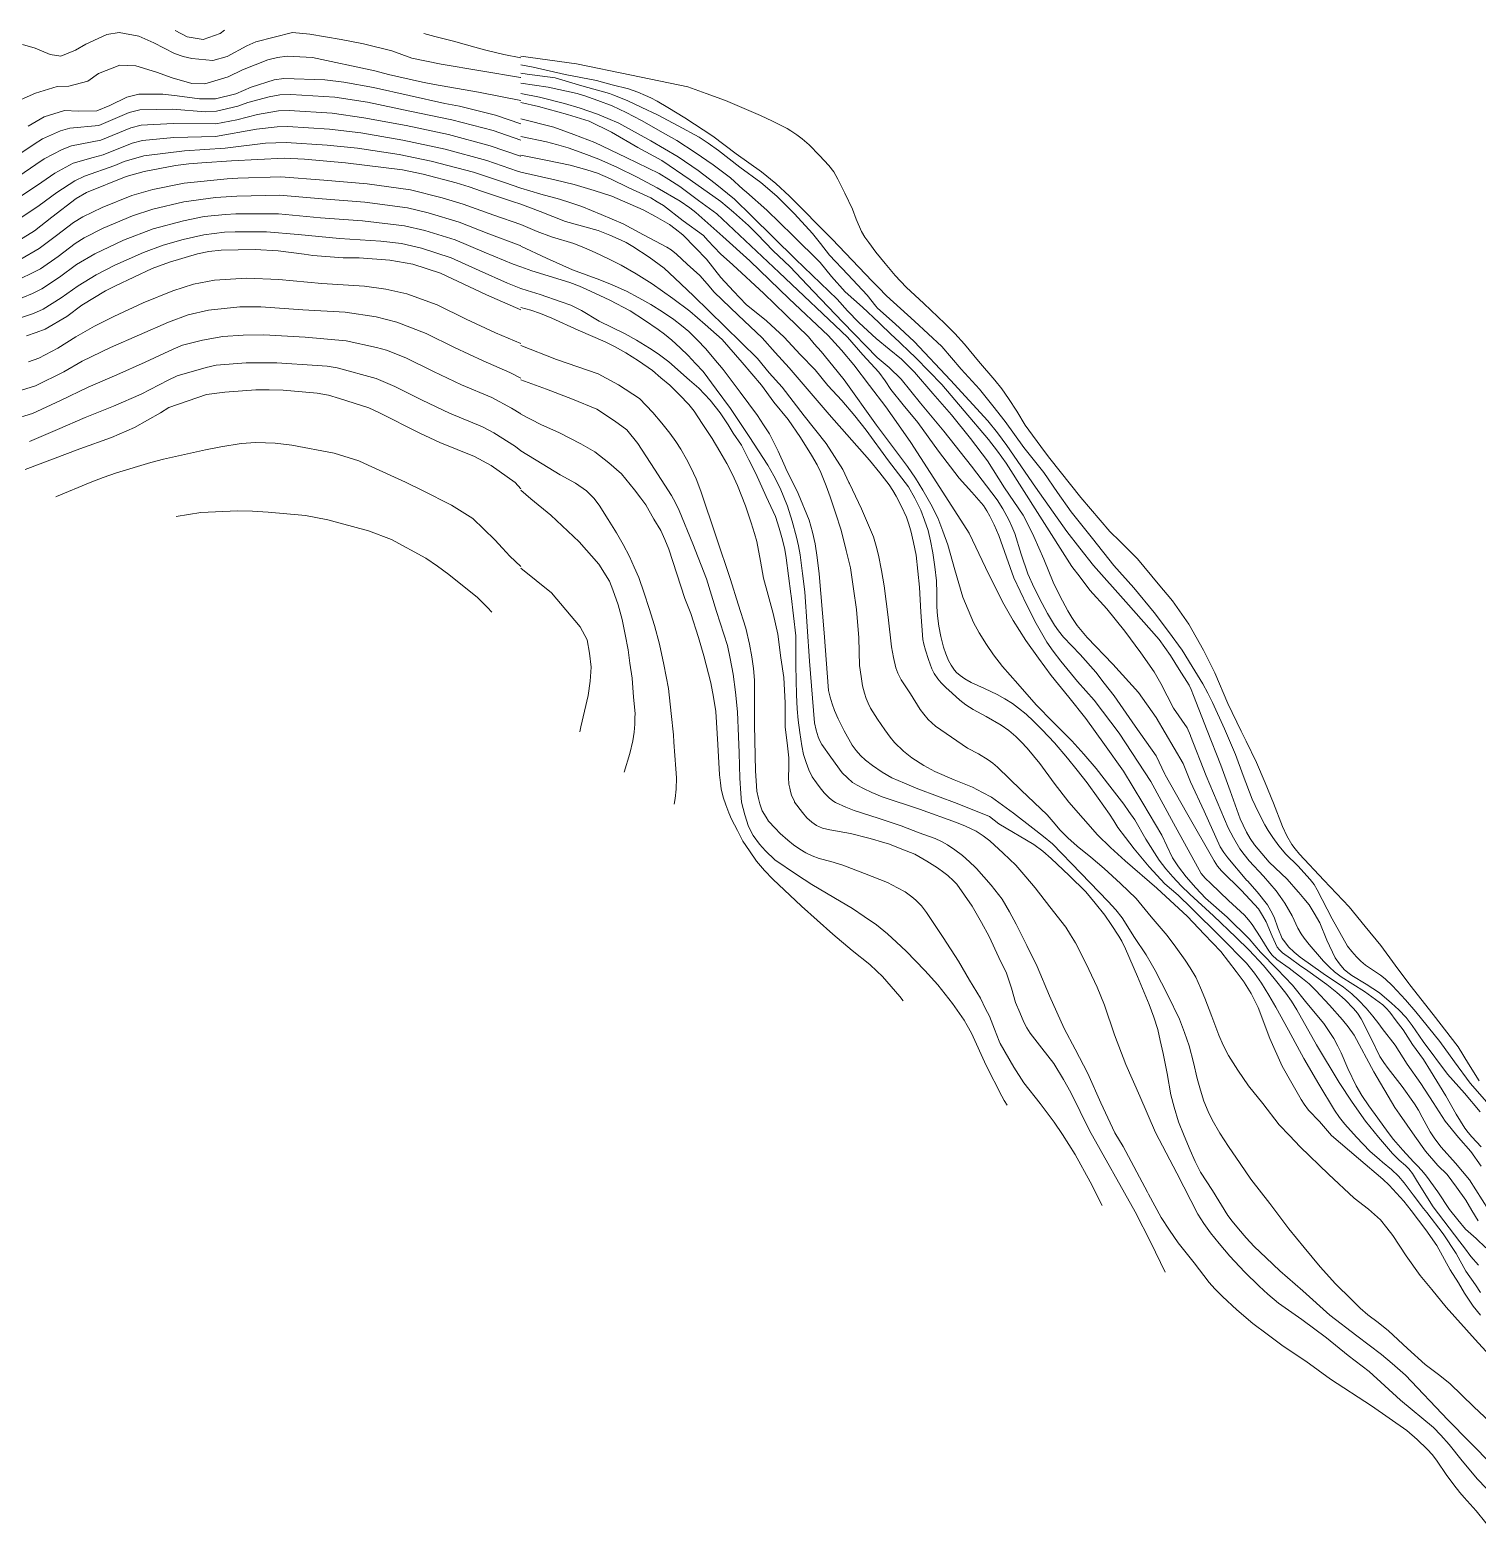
# Model space of a CAD drawing. Header units: inches. Extents: x 115425 to 116786, y 150085 to 152399.
# Drawn here: x 115953 to 116091.6, y 152255.2 to 152399.2 of the extents above; entities that cross this region are included whole.
import ezdxf

# ---------------------------------------------------------------- set-up
doc = ezdxf.new("R2010")
doc.units = ezdxf.units.IN
doc.header["$MEASUREMENT"] = 0
doc.layers.add('Contour', color=7, linetype='Continuous', lineweight=0, true_color=0xbed2ff)

msp = doc.modelspace()

# ---------------------------------------------------------------- linework, layer by layer
at = {"layer": 'Contour'}
for points in [[(115952.33, 152397.84), (115953.52, 152397.47), (115954.97, 152396.87), (115956, 152396.73), (115957.4, 152397.28), (115958.38, 152397.86), (115960.38, 152398.78), (115961.56, 152399), (115963.45, 152398.64), (115964.89, 152398.01), (115966.88, 152396.99), (115967.69, 152396.7), (115968.52, 152396.48), (115970.54, 152396.32), (115971.9, 152396.68), (115973.8, 152397.71), (115974.65, 152398.1), (115978.16, 152398.98), (115979.81, 152398.84), (115982.82, 152398.32), (115984.95, 152397.9), (115987.65, 152397.22), (115989.58, 152396.54), (115992.39, 152395.94), (115999.97, 152394.68), (116000, 152394.67)], [(115966.93, 152399.18), (115968.09, 152398.58), (115969.6, 152398.31), (115971.24, 152398.9), (115971.66, 152399.22)], [(115990.74, 152398.88), (115991.79, 152398.61), (115993.57, 152398.15), (115995.61, 152397.58), (115996.66, 152397.29), (115998.38, 152396.87), (116000, 152396.55)], [(115951.9, 152392.43), (115953.56, 152393.18), (115955.65, 152393.8), (115956.77, 152393.85), (115958.57, 152394.32), (115959.6, 152395.06), (115961.62, 152395.85), (115963.16, 152395.79), (115965.16, 152395.19), (115966.63, 152394.65), (115968.53, 152394.1), (115969.78, 152394.08), (115972, 152394.75), (115973.38, 152395.41), (115975.8, 152396.37), (115976.72, 152396.58), (115977.65, 152396.71), (115980.08, 152396.59), (115986.04, 152395.3), (115987.34, 152394.97), (115990.59, 152394.23), (115991.74, 152394.01), (115995.95, 152393.26), (116000, 152392.46)], [(116091.72, 152298.64), (116090.69, 152300.26), (116089.7, 152301.88), (116087.32, 152304.99), (116085.07, 152307.83), (116084.97, 152307.93), (116083.68, 152309.71), (116082.31, 152311.58), (116080.81, 152313.4), (116079.26, 152315.27), (116076.85, 152317.85), (116074.52, 152320.32), (116074.09, 152320.83), (116073.8, 152321.24), (116073.31, 152322.09), (116072.88, 152322.98), (116072.04, 152325.2), (116071.25, 152327.17), (116070.4, 152329.1), (116069.43, 152331.14), (116068.94, 152332.09), (116067.67, 152334.76), (116066.42, 152337.67), (116065.32, 152339.86), (116063.94, 152342.33), (116062.37, 152344.59), (116060.98, 152346.19), (116059.01, 152348.6), (116057.36, 152350.25), (116056.37, 152351.23), (116053.58, 152354.48), (116050.62, 152358.19), (116050.13, 152358.86), (116048.27, 152361.41), (116047.46, 152362.73), (116046.68, 152363.94), (116046.02, 152364.86), (116045.37, 152365.7), (116043.79, 152367.52), (116042.45, 152369.16), (116041.54, 152370.16), (116040.59, 152371.13), (116038.57, 152373.04), (116036.87, 152374.6), (116035.82, 152375.72), (116034.86, 152376.86), (116033.98, 152377.95), (116033.31, 152378.87), (116032.94, 152379.4), (116032.6, 152379.95), (116032.1, 152381.1), (116031.74, 152382.06), (116031.02, 152383.59), (116030.35, 152384.96), (116029.95, 152385.64), (116029.49, 152386.26), (116028.59, 152387.21), (116027.6, 152388.22), (116026.94, 152388.79), (116026.42, 152389.19), (116025.86, 152389.58), (116025.48, 152389.8), (116024.1, 152390.51), (116022.93, 152391.05), (116021.15, 152391.8), (116019.6, 152392.47), (116017.74, 152393.15), (116015.99, 152393.77), (116010.59, 152394.91), (116005.34, 152395.99), (116000, 152396.73)], [(116092.9, 152296.06), (116090.85, 152298.42), (116089.34, 152300.46), (116087.95, 152302.38), (116085.65, 152305.22), (116084.66, 152306.39), (116083.43, 152307.73), (116082.71, 152308.39), (116082.26, 152308.73), (116080.85, 152309.69), (116080.39, 152310.09), (116079.96, 152310.49), (116079.52, 152311.01), (116079.1, 152311.53), (116077.64, 152314.13), (116076.21, 152316.91), (116075.91, 152317.41), (116075.55, 152317.9), (116074.35, 152319.22), (116073.21, 152320.34), (116072.54, 152321.14), (116071.97, 152321.91), (116071.53, 152322.58), (116071.19, 152323.14), (116070.58, 152324.38), (116069.99, 152325.59), (116069.14, 152327.85), (116068.39, 152329.86), (116067.33, 152332.34), (116066.21, 152334.84), (116065.76, 152335.74), (116065.27, 152336.64), (116064.25, 152338.29), (116063.28, 152339.86), (116061.97, 152341.64), (116060.6, 152343.46), (116058.68, 152345.82), (116056.75, 152347.96), (116054.71, 152350.55), (116052.67, 152353.09), (116051.35, 152354.96), (116050.04, 152356.86), (116048.13, 152359.25), (116046.37, 152361.74), (116045.16, 152363.23), (116043.91, 152364.83), (116042.14, 152366.75), (116040.28, 152368.91), (116037.69, 152371.34), (116034.99, 152373.79), (116034.22, 152374.56), (116033.63, 152375.18), (116029.79, 152379.2), (116025.73, 152383.33), (116024.41, 152384.52), (116023.05, 152385.65), (116020.62, 152387.38), (116018.37, 152389.05), (116015.69, 152390.82), (116014.08, 152391.8), (116013.06, 152392.4), (116012.44, 152392.73), (116011.94, 152392.96), (116011.2, 152393.27), (116010.3, 152393.59), (116008.76, 152393.99), (116007.24, 152394.38), (116004.24, 152394.97), (116001.2, 152395.67), (116000, 152395.88)], [(116000, 152390.24), (115997.57, 152391.06), (115994.15, 152391.93), (115992.73, 152392.2), (115985.9, 152393.72), (115983.06, 152394.24), (115981.25, 152394.46), (115977.33, 152394.59), (115976.41, 152394.45), (115974.21, 152393.75), (115972.73, 152393.1), (115970.8, 152392.62), (115969.27, 152392.62), (115967.13, 152392.92), (115965.75, 152393.07), (115963.47, 152393.07), (115962.31, 152392.79), (115960.67, 152392), (115959.42, 152391.49), (115957.64, 152391.45), (115956.35, 152391.51), (115954.41, 152390.9), (115952.87, 152390.03)], [(116091.81, 152295.66), (116090.31, 152297.45), (116088.69, 152299.28), (116086.36, 152302.4), (116085.3, 152303.93), (116084.72, 152304.68), (116084.02, 152305.43), (116083.31, 152306.05), (116082.16, 152307.04), (116080.9, 152307.87), (116079.54, 152308.7), (116079.14, 152309), (116078.8, 152309.3), (116078.34, 152309.82), (116077.93, 152310.39), (116077.13, 152312.1), (116076.45, 152313.75), (116075.93, 152314.68), (116075.44, 152315.48), (116074.95, 152316.08), (116074.45, 152316.67), (116074.4, 152316.73), (116073.33, 152317.92), (116071.61, 152319.56), (116070.92, 152320.38), (116070.21, 152321.22), (116069.8, 152321.84), (116069.46, 152322.44), (116069.14, 152323.09), (116068.85, 152323.72), (116067.87, 152326.38), (116066.99, 152328.85), (116065.67, 152332.16), (116064.38, 152335.51), (116064.14, 152336.09), (116063.95, 152336.52), (116063.02, 152337.99), (116062.19, 152339.36), (116061.09, 152340.89), (116057.91, 152344.49), (116054.8, 152347.97), (116053.5, 152349.62), (116052.26, 152351.22), (116049.27, 152355.45), (116046.51, 152359.45), (116045.62, 152360.65), (116044.69, 152361.82), (116041.13, 152365.69), (116037.66, 152369.4), (116035.83, 152371.08), (116034.14, 152372.61), (116033.98, 152372.78), (116033.14, 152373.84), (116031.29, 152375.82), (116029.56, 152377.68), (116028.68, 152378.78), (116027.93, 152379.75), (116026.18, 152381.61), (116024.51, 152383.33), (116022.98, 152384.64), (116020.97, 152386.08), (116018.93, 152387.69), (116017.93, 152388.4), (116017.08, 152388.96), (116015.07, 152390.05), (116013.08, 152391.1), (116011.6, 152391.82), (116010.18, 152392.48), (116008.82, 152393.02), (116008.48, 152393.15), (116005.86, 152393.89), (116003.29, 152394.65), (116000.63, 152395.01), (116000, 152395.08)], [(115951.87, 152387.23), (115953.43, 152388.31), (115954.24, 152388.8), (115955.96, 152389.56), (115956.84, 152389.82), (115959.63, 152390.09), (115962.52, 152391.34), (115963.55, 152391.59), (115966.69, 152391.63), (115969.83, 152391.4), (115970.88, 152391.44), (115972.92, 152391.92), (115973.9, 152392.28), (115975.91, 152392.84), (115976.94, 152393.02), (115978, 152393.04), (115982.2, 152392.79), (115985.32, 152392.3), (115989.38, 152391.45), (115993.4, 152390.62), (115997.37, 152389.59), (116000, 152388.68)], [(116091.9, 152292.32), (116091, 152293.27), (116090.66, 152293.67), (116090.34, 152294.1), (116089.51, 152295.44), (116088.52, 152297.18), (116087.06, 152299.59), (116086.37, 152300.66), (116085.34, 152302.11), (116084.43, 152303.51), (116083.78, 152304.38), (116083.18, 152305.19), (116082.82, 152305.59), (116082.51, 152305.89), (116080.75, 152307.17), (116078.52, 152308.57), (116077.88, 152309.07), (116077.39, 152309.51), (116076.83, 152310.09), (116076.62, 152310.31), (116075.46, 152311.68), (116074.98, 152312.29), (116074.67, 152312.71), (116074.37, 152313.23), (116073.82, 152314.41), (116073.11, 152315.64), (116072.67, 152316.29), (116072.28, 152316.82), (116071.07, 152318.23), (116069.7, 152319.69), (116069.23, 152320.29), (116068.82, 152320.84), (116068.2, 152321.9), (116067.7, 152322.85), (116065.59, 152327.83), (116064.1, 152331.67), (116064.08, 152331.7), (116063.77, 152332.41), (116062.46, 152334.3), (116061.24, 152336.66), (116060.62, 152337.78), (116059.34, 152339.6), (116057.81, 152341.69), (116056.08, 152343.81), (116054.46, 152345.6), (116053.53, 152346.84), (116052.75, 152347.86), (116049.66, 152352.68), (116046.45, 152357.76), (116045.63, 152358.9), (116044.77, 152360.02), (116042.42, 152362.76), (116040.28, 152365.3), (116037.81, 152367.85), (116035.68, 152369.88), (116035.55, 152369.98), (116034.27, 152371.23), (116032.7, 152372.69), (116031.03, 152374.17), (116029.74, 152375.64), (116028.65, 152376.96), (116026.03, 152379.54), (116023.56, 152381.98), (116021.59, 152383.7), (116021.26, 152384), (116020.07, 152385.06), (116018.4, 152386.33), (116016.69, 152387.5), (116014.95, 152388.65), (116013.64, 152389.38), (116011.57, 152390.57), (116010.09, 152391.34), (116008.74, 152391.97), (116007.39, 152392.49), (116006.03, 152392.94), (116005.92, 152392.98), (116005.41, 152393.13), (116002.63, 152393.74), (116000, 152394.14)], [(116091.89, 152290.46), (116090.92, 152291.85), (116089.74, 152293.2), (116088.46, 152294.77), (116087.3, 152296.55), (116086.13, 152298.36), (116084.82, 152300.23), (116083.66, 152302.05), (116082.43, 152303.65), (116082.11, 152304.08), (116081.53, 152304.82), (116080.89, 152305.59), (116080.18, 152306.34), (116079.52, 152306.97), (116078.72, 152307.58), (116076.77, 152308.89), (116074.58, 152310.46), (116074.01, 152310.95), (116073.48, 152311.46), (116073.13, 152311.92), (116072.87, 152312.25), (116072.45, 152313.28), (116072.08, 152314.31), (116071.77, 152314.91), (116071.46, 152315.48), (116070.48, 152316.71), (116069.54, 152317.77), (116069.49, 152317.8), (116067.67, 152319.98), (116067.29, 152320.48), (116066.94, 152321.03), (116065.39, 152324.45), (116064.08, 152327.26), (116063.4, 152329), (116060.82, 152333.42), (116059.11, 152335.81), (116056.66, 152338.5), (116054.2, 152341.08), (116053.71, 152341.65), (116053.24, 152342.22), (116052.74, 152342.97), (116052.35, 152343.63), (116051.6, 152345.07), (116050.94, 152346.38), (116050.04, 152348.56), (116049.1, 152350.74), (116048.57, 152351.86), (116048.07, 152352.79), (116046.29, 152355.41), (116044.67, 152357.99), (116043.05, 152360.11), (116041.23, 152362.39), (116039.43, 152364.44), (116037.67, 152366.47), (116037.01, 152367.14), (116036.43, 152367.72), (116035.24, 152368.68), (116034.02, 152369.7), (116033.21, 152370.43), (116032.36, 152371.21), (116031.28, 152372.35), (116030.29, 152373.46), (116026.29, 152377.28), (116022.09, 152381.43), (116020.46, 152383.04), (116018.62, 152384.53), (116016.97, 152385.79), (116015.06, 152387.08), (116012.44, 152388.63), (116009.38, 152390.3), (116008.34, 152390.76), (116007.35, 152391.17), (116005.67, 152391.74), (116004.19, 152392.18), (116001.8, 152392.79), (116000, 152393.16)], [(115951.97, 152385.24), (115953.59, 152386.34), (115954.41, 152386.89), (115956.12, 152387.79), (115957, 152388.15), (115959.83, 152388.68), (115962.68, 152389.87), (115963.68, 152390.12), (115966.74, 152390.28), (115970.83, 152390.23), (115972.84, 152390.62), (115974.8, 152391.15), (115976.82, 152391.5), (115977.84, 152391.51), (115981.95, 152391.27), (115985, 152390.83), (115989.05, 152390.07), (115993.08, 152389.22), (115997.07, 152388.15), (115999.99, 152387.14), (116000, 152387.14)], [(116092.6, 152286.27), (116090.78, 152289.15), (116089.44, 152290.76), (116088.09, 152292.27), (116087.47, 152293.09), (116087.01, 152293.75), (116086.27, 152295.15), (116085.91, 152295.82), (116085.51, 152296.42), (116084.35, 152298.1), (116083.01, 152299.8), (116082.58, 152300.38), (116082.21, 152300.97), (116081.35, 152302.75), (116080.43, 152304.56), (116080.06, 152305.11), (116079.7, 152305.55), (116078.89, 152306.38), (116078.1, 152307.08), (116077.13, 152307.85), (116075.33, 152309.16), (116074.52, 152309.7), (116073.66, 152310.35), (116072.89, 152310.88), (116072.6, 152311.16), (116072.37, 152311.43), (116071.9, 152312.48), (116071.34, 152313.84), (116070.98, 152314.47), (116070.59, 152315.09), (116068.96, 152316.86), (116067.07, 152318.74), (116066.68, 152319.19), (116066.34, 152319.69), (116063.7, 152324.32), (116061.67, 152327.92), (116061.64, 152327.97), (116060.79, 152329.73), (116058.79, 152332.58), (116056.78, 152335.47), (116055.84, 152336.69), (116055.02, 152337.76), (116053.54, 152339.45), (116051.95, 152341.09), (116051.45, 152341.72), (116051.09, 152342.24), (116050.42, 152343.38), (116049.89, 152344.32), (116049.14, 152345.81), (116048.51, 152347.15), (116047.87, 152349.03), (116047.27, 152351.03), (116047, 152351.69), (116046.71, 152352.34), (116046.12, 152353.39), (116045.59, 152354.26), (116043.12, 152357.48), (116040.48, 152360.82), (116038.26, 152363.5), (116036.4, 152365.79), (116035.24, 152366.91), (116034.11, 152367.88), (116030.82, 152371.25), (116028.01, 152374.2), (116025.74, 152376.58), (116024.14, 152378.08), (116022.63, 152379.67), (116022.48, 152379.82), (116021.78, 152380.51), (116020.35, 152381.77), (116019.14, 152382.82), (116016.22, 152384.89), (116013.5, 152386.74), (116011.22, 152387.99), (116008.67, 152389.43), (116006.56, 152390.49), (116004.47, 152391.14), (116001.71, 152391.91), (116000, 152392.27)], [(116000, 152390.71), (116003.17, 152389.91), (116005.08, 152389.23), (116007.09, 152388.46), (116010.09, 152387.02), (116013.26, 152385.49), (116014.17, 152384.92), (116015.22, 152384.23), (116017.02, 152382.9), (116018.76, 152381.62), (116024.72, 152376.01), (116031.27, 152369.81), (116032.75, 152368.12), (116034.28, 152366.48), (116034.86, 152365.63), (116035.41, 152364.8), (116036.6, 152363.33), (116038.01, 152361.64), (116039.96, 152358.92), (116041.95, 152356.33), (116043.18, 152354.97), (116044.27, 152353.69), (116044.6, 152353.2), (116044.9, 152352.67), (116045.31, 152351.84), (116045.76, 152350.84), (116046.48, 152348.76), (116047.2, 152346.78), (116047.78, 152345.5), (116048.45, 152344.09), (116049.32, 152342.4), (116050.34, 152340.62), (116050.96, 152339.75), (116051.68, 152338.8), (116053.28, 152336.86), (116054.86, 152335.07), (116057.27, 152331.92), (116060.28, 152327.27), (116062.47, 152323.3), (116065.11, 152318.49), (116065.5, 152318.04), (116066.03, 152317.52), (116067.73, 152315.89), (116069.25, 152314.48), (116069.63, 152314.05), (116069.99, 152313.58), (116070.76, 152312.4), (116071.59, 152311.06), (116071.92, 152310.66), (116072.34, 152310.23), (116073.54, 152309.4), (116074.82, 152308.44), (116075.43, 152307.91), (116076.08, 152307.29), (116077.38, 152305.87), (116078.63, 152304.48), (116079.19, 152303.79), (116079.74, 152302.99), (116081.64, 152299.49), (116083.65, 152296.09), (116084.09, 152295.43), (116085.56, 152293.33), (116086.59, 152291.88), (116087.76, 152290.51), (116088.64, 152289.65), (116089.54, 152288.46), (116090.44, 152287.21), (116091.01, 152286.22), (116091.63, 152285.23)], [(115952.07, 152383.24), (115953.75, 152384.38), (115955.43, 152385.51), (115957.17, 152386.47), (115959.07, 152387.03), (115960.04, 152387.28), (115962.83, 152388.4), (115963.81, 152388.65), (115966.79, 152388.93), (115970.79, 152389.02), (115974.71, 152389.72), (115976.69, 152389.97), (115977.69, 152389.99), (115981.7, 152389.74), (115984.69, 152389.37), (115988.71, 152388.69), (115992.77, 152387.83), (115996.76, 152386.72), (115999.7, 152385.71), (116000, 152385.6)], [(116092.34, 152282.64), (116091.42, 152283.53), (116090.42, 152284.44), (116089.66, 152285.33), (116088.87, 152286.31), (116087.75, 152288), (116086.67, 152289.51), (116086.22, 152290.04), (116085.78, 152290.53), (116085.43, 152290.86), (116084.42, 152291.98), (116083.52, 152293.02), (116082.99, 152293.68), (116082.02, 152295.05), (116081.15, 152296.22), (116080.5, 152297.22), (116079.93, 152298.14), (116079.13, 152299.8), (116078.51, 152301.32), (116078.19, 152301.96), (116077.8, 152302.67), (116077.3, 152303.45), (116076.86, 152304.13), (116075.23, 152306.07), (116073.86, 152307.79), (116072.37, 152309.33), (116070.78, 152310.93), (116070.23, 152311.58), (116069.7, 152312.23), (116067.59, 152314.29), (116065.53, 152316.13), (116064.61, 152317.1), (116063.67, 152318.16), (116062.95, 152319.11), (116062.38, 152319.99), (116061.83, 152321.11), (116061.35, 152322.14), (116059.53, 152325.21), (116057.68, 152328.28), (116055.87, 152330.83), (116054.06, 152333.3), (116052.45, 152335.37), (116050.75, 152337.43), (116049.53, 152339.1), (116048.32, 152340.77), (116047.12, 152342.69), (116046.1, 152344.48), (116044.48, 152347.78), (116042.92, 152351.06), (116040.1, 152355.43), (116037.32, 152359.72), (116036.14, 152361.44), (116034.95, 152363.14), (116033.37, 152365.18), (116031.88, 152367.18), (116030.69, 152368.58), (116029.43, 152369.99), (116025.68, 152373.48), (116021.92, 152377.14), (116019.35, 152379.46), (116016.76, 152381.74), (116016.18, 152382.2), (116015.26, 152382.84), (116013.04, 152384.1), (116011.08, 152385.17), (116009.26, 152386.05), (116007.48, 152386.87), (116006.04, 152387.41), (116004.53, 152387.93), (116003.41, 152388.27), (116002.45, 152388.53), (116000, 152389.02)], [(115952.16, 152381.25), (115953.91, 152382.42), (115955.6, 152383.66), (115957.33, 152384.79), (115958.27, 152385.22), (115961.15, 152386.25), (115962.06, 152386.63), (115963.94, 152387.18), (115967.81, 152387.65), (115971.72, 152387.91), (115975.58, 152388.38), (115977.54, 152388.47), (115981.46, 152388.21), (115984.38, 152387.9), (115988.38, 152387.31), (115991.44, 152386.68), (115995.47, 152385.6), (115998.44, 152384.62), (116000, 152384.08)], [(116091.66, 152280.98), (116090.93, 152281.81), (116090.32, 152282.64), (116089.86, 152283.23), (116087.32, 152286.58), (116085.8, 152288.97), (116085.32, 152289.77), (116084.97, 152290.19), (116084.66, 152290.52), (116084.05, 152291.04), (116083.43, 152291.66), (116082.09, 152293.23), (116080.82, 152294.77), (116079.57, 152296.6), (116078.33, 152298.47), (116076.16, 152302.07), (116074.28, 152305.44), (116073.75, 152306.24), (116073.22, 152307.02), (116072.09, 152308.44), (116071.08, 152309.68), (116069.71, 152311.14), (116068.43, 152312.39), (116066.29, 152314.42), (116064.01, 152316.5), (116063.21, 152317.3), (116062.39, 152318.16), (116061.74, 152318.93), (116061.1, 152319.74), (116059.82, 152321.76), (116058.75, 152323.6), (116058.19, 152324.41), (116057.71, 152325.11), (116056.37, 152326.84), (116055.07, 152328.52), (116053.87, 152329.89), (116052.73, 152331.18), (116050.96, 152332.96), (116049.31, 152334.62), (116047.56, 152336.62), (116046.09, 152338.29), (116045.25, 152339.4), (116044.56, 152340.4), (116043.88, 152341.53), (116043.33, 152342.51), (116042.8, 152343.71), (116042.31, 152344.94), (116041.55, 152347.55), (116040.88, 152349.93), (116040.39, 152351.26), (116039.9, 152352.52), (116039.24, 152353.82), (116038.48, 152355.17), (116037.76, 152356.32), (116037.02, 152357.45), (116034.05, 152361.39), (116030.94, 152365.73), (116029.86, 152367.07), (116028.75, 152368.44), (116028.08, 152369.19), (116027.53, 152369.85), (116025.38, 152371.96), (116023.27, 152374), (116020.28, 152376.75), (116019.13, 152377.8), (116017.9, 152379.06), (116017.5, 152379.54), (116015.55, 152380.96), (116013.65, 152382.41), (116013.06, 152382.79), (116012.45, 152383.15), (116010.34, 152384.13), (116008.59, 152384.98), (116007.33, 152385.52), (116006.32, 152385.84), (116004.72, 152386.29), (116002.55, 152386.73), (116000, 152387.24)], [(115951.29, 152378.66), (115953.48, 152380.01), (115955.13, 152381.32), (115957.46, 152383.1), (115958.45, 152383.66), (115962.25, 152385.21), (115963.96, 152385.68), (115966.97, 152386.26), (115968.25, 152386.4), (115969.48, 152386.51), (115972.33, 152386.71), (115977.36, 152386.95), (115979.31, 152386.85), (115983.22, 152386.52), (115988.69, 152385.84), (115990.66, 152385.43), (115993.82, 152384.59), (115995.07, 152384.21), (115996.26, 152383.8), (115999.22, 152382.81), (116000, 152382.56)], [(115952.15, 152377.28), (115953.92, 152378.31), (115955.57, 152379.55), (115957.21, 152380.79), (115958.08, 152381.35), (115959.93, 152382.23), (115962.8, 152383.39), (115964.78, 152383.95), (115967.8, 152384.56), (115971.9, 152384.98), (115972.93, 152385.05), (115977.05, 152385.17), (115981.16, 152384.86), (115985.31, 152384.5), (115989.44, 152383.91), (115992.48, 152383.15), (115994.48, 152382.56), (115997.43, 152381.49), (116000, 152380.59)], [(116091.84, 152278.35), (116091.35, 152279.1), (116090.45, 152280.42), (116089.5, 152282.1), (116088.28, 152283.98), (116086.69, 152286.03), (116086.38, 152286.41), (116085.4, 152287.7), (116084.54, 152288.87), (116084, 152289.51), (116083.32, 152290.15), (116082.47, 152290.84), (116082.17, 152291.09), (116081.26, 152291.9), (116079.97, 152293.25), (116078.86, 152294.48), (116078.35, 152295.13), (116077.86, 152295.83), (116076.37, 152298.3), (116074.94, 152300.76), (116073.48, 152303.48), (116072.27, 152305.69), (116071.6, 152306.84), (116070.89, 152307.99), (116070.2, 152308.93), (116069.45, 152309.9), (116066.98, 152312.39), (116064.2, 152315.17), (116062.91, 152316.4), (116061.63, 152317.49), (116060.14, 152319.13), (116058.69, 152320.83), (116057.86, 152321.92), (116057.13, 152322.87), (116056.74, 152323.52), (116056.35, 152324.17), (116055.27, 152325.69), (116054.2, 152327.16), (116053.23, 152328.38), (116052.32, 152329.53), (116051.06, 152330.97), (116049.9, 152332.24), (116049.07, 152333.06), (116048.36, 152333.72), (116047.64, 152334.3), (116047.05, 152334.74), (116046.33, 152335.2), (116045.59, 152335.6), (116044.37, 152336.18), (116043.1, 152336.76), (116042.5, 152337.1), (116042.04, 152337.43), (116041.71, 152337.73), (116041.51, 152337.95), (116041.2, 152338.42), (116040.94, 152338.88), (116040.67, 152339.52), (116040.45, 152340.15), (116040.19, 152341.18), (116040.02, 152342.14), (116039.89, 152343.15), (116039.81, 152344), (116039.81, 152345.3), (116039.77, 152346.48), (116039.62, 152347.82), (116039.44, 152349.18), (116039.22, 152350.31), (116038.99, 152351.31), (116038.65, 152352.29), (116038.28, 152353.27), (116037.72, 152354.42), (116037.12, 152355.48), (116035.19, 152357.97), (116033.06, 152360.93), (116031.97, 152362.28), (116030.74, 152363.77), (116029.38, 152365.19), (116028.16, 152366.68), (116026.75, 152368.15), (116025.2, 152369.81), (116023.52, 152371.38), (116021.58, 152372.96), (116020.35, 152374.22), (116019.15, 152375.52), (116017.78, 152377.28), (116016.73, 152378.37), (116015.5, 152379.6), (116014.78, 152380.19), (116014.22, 152380.6), (116012.88, 152381.37), (116011.71, 152382), (116009.73, 152382.88), (116008.72, 152383.31), (116007.01, 152383.87), (116005.1, 152384.43), (116003.27, 152384.89), (116001.99, 152385.17), (116000, 152385.6)], [(115951.33, 152375.01), (115954.05, 152376.37), (115955.72, 152377.55), (115957.36, 152378.77), (115958.21, 152379.33), (115960.04, 152380.25), (115962.86, 152381.44), (115964.79, 152382.07), (115967.77, 152382.76), (115970.8, 152383.2), (115972.84, 152383.33), (115976.93, 152383.4), (115981, 152383.05), (115985.09, 152382.73), (115989.16, 152382.2), (115991.15, 152381.73), (115994.1, 152380.84), (115996.96, 152379.72), (115999.84, 152378.64), (116000, 152378.58)], [(116091.84, 152276.18), (116091.14, 152277.06), (116090.3, 152278.3), (116089.72, 152279.3), (116088.93, 152280.55), (116087.65, 152282.86), (116086.61, 152284.35), (116085.2, 152286.21), (116084.51, 152287.11), (116083.11, 152288.64), (116082.48, 152289.22), (116080.17, 152291.2), (116077.58, 152293.41), (116076.42, 152294.72), (116075.39, 152295.82), (116074.96, 152296.38), (116074.67, 152296.83), (116073.79, 152298.41), (116072.87, 152300.04), (116071.69, 152302.67), (116070.55, 152305.65), (116069.89, 152307), (116069.27, 152308.01), (116069.24, 152308.08), (116068.47, 152309.1), (116066.98, 152311.02), (116065.41, 152312.66), (116063.81, 152314.37), (116060.86, 152317.08), (116057.83, 152319.68), (116056.44, 152320.98), (116055.18, 152322.18), (116053.81, 152323.74), (116052.45, 152325.31), (116051.04, 152327.13), (116049.68, 152329), (116049.08, 152329.73), (116048.46, 152330.49), (116047.89, 152331.09), (116047.38, 152331.58), (116046.69, 152332.15), (116045.97, 152332.68), (116044.54, 152333.5), (116043.29, 152334.16), (116042.6, 152334.63), (116042.02, 152335.06), (116041.29, 152335.73), (116040.68, 152336.27), (116040.24, 152336.74), (116039.91, 152337.11), (116039.57, 152337.63), (116039.34, 152338.06), (116039.01, 152338.96), (116038.72, 152339.85), (116038.58, 152340.42), (116038.48, 152340.88), (116038.28, 152343.5), (116038.15, 152345.89), (116038, 152347.41), (116037.83, 152348.95), (116037.58, 152350.16), (116037.32, 152351.29), (116037.09, 152352.02), (116036.9, 152352.6), (116036.45, 152353.6), (116035.93, 152354.59), (116035.61, 152355.13), (116035.27, 152355.67), (116034.35, 152356.84), (116033.37, 152358.04), (116029.52, 152362.42), (116025.7, 152366.89), (116024.34, 152368.36), (116023.1, 152369.77), (116020.81, 152371.93), (116018.5, 152374.12), (116017.85, 152374.91), (116017.13, 152375.71), (116015.93, 152376.82), (116014.92, 152377.76), (116014.38, 152378.18), (116013.98, 152378.43), (116011.75, 152379.62), (116009.8, 152380.68), (116007.71, 152381.57), (116005.84, 152382.32), (116004.78, 152382.68), (116003.71, 152383.04), (116001.93, 152383.52), (116000.88, 152383.82), (116000, 152384.08)], [(115951.42, 152373.23), (115953.28, 152373.99), (115954.18, 152374.44), (115955.86, 152375.56), (115957.5, 152376.76), (115959.24, 152377.8), (115961.99, 152379.1), (115964.81, 152380.19), (115967.74, 152380.97), (115969.72, 152381.36), (115971.74, 152381.57), (115972.75, 152381.61), (115976.81, 152381.63), (115980.84, 152381.23), (115984.87, 152380.96), (115988.87, 152380.49), (115990.83, 152380.03), (115993.71, 152379.13), (115996.5, 152377.96), (115999.29, 152376.82), (116000, 152376.54)], [(116000, 152382.56), (116001.87, 152381.85), (116004.28, 152380.89), (116007.41, 152380.02), (116008.53, 152379.58), (116009.6, 152379.12), (116010.1, 152378.87), (116010.74, 152378.49), (116012.28, 152377.48), (116013.72, 152376.44), (116014.76, 152375.47), (116016.54, 152373.79), (116019.54, 152370.84), (116022.65, 152367.78), (116023.77, 152366.42), (116025, 152365.02), (116027.13, 152362.29), (116029.24, 152359.64), (116030.03, 152358.39), (116030.81, 152357.15), (116031.4, 152355.9), (116031.45, 152355.81), (116032.6, 152353.37), (116033.74, 152350.71), (116034, 152349.82), (116034.23, 152348.94), (116034.51, 152347.47), (116034.78, 152346.03), (116035.16, 152343.01), (116035.49, 152340.16), (116035.66, 152339.16), (116035.9, 152338.18), (116036.09, 152337.65), (116036.4, 152337.03), (116037.29, 152335.67), (116038.23, 152334.18), (116038.56, 152333.73), (116038.99, 152333.22), (116039.33, 152332.89), (116039.7, 152332.57), (116041.22, 152331.54), (116042.75, 152330.48), (116043.79, 152329.94), (116044.74, 152329.36), (116045.18, 152329.03), (116045.61, 152328.66), (116047.88, 152326.45), (116050.37, 152324.08), (116050.94, 152323.43), (116051.63, 152322.63), (116052.36, 152321.89), (116053.23, 152321.1), (116054.56, 152320.03), (116055.82, 152318.95), (116057.39, 152317.53), (116058.88, 152316.09), (116060.32, 152314.33), (116061.87, 152312.53), (116062.7, 152311.43), (116063.58, 152310.19), (116064.07, 152309.44), (116064.59, 152308.54), (116065.04, 152307.54), (116065.47, 152306.53), (116066.13, 152304.78), (116066.79, 152303), (116067.21, 152302.05), (116067.71, 152301.05), (116068.62, 152299.65), (116069.63, 152298.14), (116071, 152296.45), (116072.58, 152294.41), (116073.55, 152293.4), (116074.59, 152292.32), (116077.29, 152289.7), (116079.76, 152287.39), (116081.11, 152286.35), (116082.26, 152285.31), (116082.88, 152284.57), (116083.45, 152283.82), (116084.73, 152281.89), (116086.07, 152280), (116087.19, 152278.66), (116088.55, 152276.97), (116091.34, 152273.86), (116094.41, 152270.47)], [(116093.23, 152265.5), (116091.2, 152267.43), (116088.92, 152269.64), (116087.81, 152270.51), (116086.56, 152271.47), (116084.86, 152273.01), (116083.04, 152274.69), (116082.04, 152275.48), (116081.06, 152276.22), (116080.32, 152276.86), (116079.49, 152277.68), (116077.98, 152279.2), (116076.49, 152280.81), (116074.98, 152282.68), (116073.49, 152284.47), (116071.68, 152286.87), (116069.87, 152289.23), (116068.83, 152290.73), (116067.71, 152292.33), (116066.91, 152293.61), (116066.16, 152294.88), (116065.78, 152295.68), (116065.36, 152296.68), (116065.04, 152297.72), (116064.72, 152298.84), (116064.38, 152300.37), (116063.95, 152301.97), (116063.53, 152303.24), (116063.05, 152304.52), (116061.92, 152306.83), (116060.72, 152309.2), (116060.33, 152309.86), (116059.85, 152310.68), (116058.72, 152312.35), (116057.54, 152314.22), (116056.93, 152314.99), (116056.2, 152315.81), (116053.6, 152318.52), (116050.87, 152321.31), (116050.02, 152322.02), (116049, 152322.82), (116047.15, 152324.24), (116045.04, 152325.77), (116044.19, 152326.24), (116043.22, 152326.75), (116041.49, 152327.45), (116039.61, 152328.25), (116038.56, 152328.82), (116037.43, 152329.55), (116036.64, 152330.2), (116035.77, 152331.02), (116035.35, 152331.54), (116034.83, 152332.23), (116034.13, 152333.25), (116033.48, 152334.31), (116033.25, 152334.78), (116033.06, 152335.24), (116032.88, 152335.74), (116032.71, 152336.44), (116032.57, 152337.35), (116032.43, 152338.38), (116032.35, 152341.03), (116032.13, 152343.76), (116031.85, 152345.72), (116031.55, 152347.74), (116031.15, 152349.4), (116030.65, 152351.33), (116030.12, 152352.99), (116029.62, 152354.55), (116029.24, 152355.58), (116028.73, 152356.86), (116028.35, 152357.6), (116027.82, 152358.53), (116026.76, 152360.21), (116025.59, 152361.95), (116024.22, 152363.6), (116023.05, 152365.22), (116021.19, 152367.4), (116019.29, 152369.6), (116017.65, 152371.03), (116016.19, 152372.32), (116014.54, 152373.51), (116012.57, 152374.92), (116011.04, 152375.87), (116009.62, 152376.71), (116008.41, 152377.32), (116007.12, 152377.93), (116006.1, 152378.36), (116005.08, 152378.77), (116002.95, 152379.42), (116001.56, 152379.93), (116000, 152380.59)], [(115950.55, 152371.14), (115953.39, 152372.1), (115954.31, 152372.5), (115956.01, 152373.57), (115957.64, 152374.74), (115959.36, 152375.79), (115961.15, 152376.71), (115963.9, 152377.93), (115965.78, 152378.63), (115967.71, 152379.18), (115969.66, 152379.63), (115971.66, 152379.87), (115972.67, 152379.89), (115975.68, 152379.91), (115978.69, 152379.66), (115982.67, 152379.26), (115986.62, 152379.02), (115988.58, 152378.78), (115990.51, 152378.34), (115993.33, 152377.41), (115996.03, 152376.19), (115998.74, 152375), (116000, 152374.48)], [(116092.97, 152261.88), (116088.72, 152266.17), (116084.65, 152270.46), (116083.4, 152271.58), (116082.37, 152272.42), (116080.01, 152274.23), (116077.42, 152276.19), (116074.85, 152278.53), (116072.63, 152280.43), (116071.32, 152281.69), (116070.18, 152282.76), (116069.41, 152283.6), (116068.68, 152284.46), (116068.09, 152285.2), (116067.66, 152285.75), (116066.19, 152288.14), (116065.05, 152289.9), (116064.53, 152290.92), (116064.05, 152291.98), (116063.47, 152293.37), (116062.94, 152294.71), (116062.52, 152296.11), (116062.22, 152297.3), (116061.87, 152299.33), (116061.47, 152301.23), (116061.19, 152302.5), (116060.95, 152303.53), (116060.57, 152304.72), (116060.14, 152305.94), (116059.03, 152308.6), (116057.88, 152311.26), (116057.51, 152311.99), (116057.22, 152312.49), (116056.5, 152313.58), (116055.89, 152314.48), (116054.96, 152315.65), (116054.06, 152316.72), (116052.47, 152318.29), (116050.77, 152319.92), (116049.95, 152320.6), (116049.1, 152321.24), (116045.76, 152323.24), (116044.87, 152323.92), (116041.75, 152325.19), (116038.01, 152326.58), (116036.73, 152327.11), (116035.51, 152327.65), (116034.57, 152328.19), (116033.67, 152328.8), (116033, 152329.34), (116032.52, 152329.76), (116032.09, 152330.24), (116031.72, 152330.77), (116030.94, 152332.14), (116030.36, 152333.29), (116030.02, 152334.09), (116029.8, 152334.72), (116029.61, 152335.37), (116029.46, 152336), (116029.02, 152341.5), (116028.57, 152347.15), (116028.37, 152348.74), (116028.16, 152350.03), (116027.91, 152351.15), (116027.59, 152352.31), (116026.54, 152354.84), (116025.38, 152357.25), (116025.3, 152357.4), (116024.64, 152358.92), (116023.79, 152360.55), (116023.23, 152361.44), (116022.67, 152362.31), (116020.99, 152364.54), (116019.37, 152366.73), (116018.49, 152367.78), (116017.71, 152368.7), (116016.87, 152369.57), (116016.07, 152370.36), (116015.38, 152370.95), (116014.66, 152371.52), (116013.56, 152372.24), (116012.45, 152372.95), (116011.29, 152373.6), (116010.13, 152374.21), (116008.74, 152374.82), (116007.57, 152375.31), (116004.94, 152376.27), (116002.46, 152377.37), (116000, 152378.53)], [(115952.71, 152369.96), (115953.64, 152370.25), (115954.5, 152370.59), (115956.56, 152371.81), (115958, 152372.89), (115960.28, 152374.25), (115961.22, 152374.72), (115964.72, 152376.38), (115966.4, 152377.01), (115969.08, 152377.8), (115970.15, 152378.02), (115971.32, 152378.16), (115974.59, 152378.21), (115976.79, 152378.08), (115979.28, 152377.77), (115980.11, 152377.63), (115983.02, 152377.41), (115984.55, 152377.41), (115987.48, 152377.19), (115989.66, 152376.81), (115992.32, 152375.96), (115996.71, 152373.88), (116000, 152372.42)], [(116093.97, 152257.98), (116091.55, 152260.48), (116090.1, 152262.25), (116088.84, 152263.8), (116088.04, 152264.71), (116087.34, 152265.44), (116084.19, 152268.05), (116081.18, 152270.79), (116079.19, 152272.34), (116077.11, 152274.04), (116074.75, 152275.77), (116072.5, 152277.35), (116071.5, 152278.19), (116070.66, 152278.96), (116069.26, 152280.35), (116067.85, 152281.83), (116066.84, 152283.05), (116065.99, 152284.08), (116065.35, 152284.97), (116064.79, 152285.88), (116062.78, 152289.8), (116060.75, 152293.68), (116059.24, 152297.17), (116057.9, 152300.2), (116056.83, 152303.04), (116055.87, 152305.88), (116055.16, 152307.58), (116054.37, 152309.3), (116053.69, 152310.65), (116053.07, 152311.83), (116052.62, 152312.61), (116052.16, 152313.34), (116050.62, 152315.3), (116049.21, 152317.09), (116048.32, 152318.16), (116047.37, 152319.26), (116046.16, 152320.43), (116044.9, 152321.59), (116044.24, 152322.09), (116043.58, 152322.52), (116042.55, 152323.01), (116041.69, 152323.35), (116038.15, 152324.63), (116034.57, 152325.82), (116033.58, 152326.22), (116032.79, 152326.6), (116032.18, 152326.92), (116031.75, 152327.19), (116031.26, 152327.63), (116030.77, 152328.11), (116029.68, 152329.61), (116028.82, 152330.83), (116028.59, 152331.25), (116028.46, 152331.55), (116028.27, 152332.21), (116028.11, 152332.89), (116027.62, 152338.81), (116027.17, 152345.45), (116026.96, 152347.21), (116026.73, 152348.97), (116026.57, 152349.83), (116026.4, 152350.66), (116025.96, 152352.2), (116025.51, 152353.65), (116025.17, 152354.51), (116024.82, 152355.36), (116024.22, 152356.56), (116023.63, 152357.56), (116021.85, 152360.3), (116020.06, 152363), (116018.69, 152364.84), (116017.44, 152366.52), (116016.73, 152367.31), (116016.01, 152368.08), (116015.26, 152368.8), (116014.47, 152369.54), (116013.77, 152370.11), (116013.16, 152370.56), (116011.83, 152371.45), (116010.47, 152372.33), (116008.53, 152373.35), (116006.68, 152374.23), (116005.61, 152374.71), (116004.69, 152375.06), (116001.05, 152376.18), (116000, 152376.54)], [(116000, 152369.2), (115997.58, 152370.23), (115994.78, 152371.54), (115992, 152372.9), (115989.11, 152373.97), (115987.1, 152374.43), (115985.06, 152374.7), (115980.95, 152374.95), (115976.85, 152375.33), (115973.76, 152375.46), (115970.69, 152375.28), (115968.67, 152374.89), (115966.72, 152374.24), (115963.86, 152373.09), (115961.05, 152371.8), (115959.21, 152370.88), (115957.43, 152369.86), (115955.7, 152368.76), (115953.87, 152367.8), (115952.9, 152367.46)], [(116093.26, 152255.16), (116091.41, 152257.45), (116090.29, 152258.75), (116089.87, 152259.22), (116089.3, 152259.94), (116088.57, 152260.95), (116087.7, 152262.23), (116087.24, 152262.81), (116086.75, 152263.38), (116085.77, 152264.3), (116084.78, 152265.14), (116081.42, 152267.51), (116077.49, 152270.08), (116075.13, 152271.78), (116072.96, 152273.23), (116071.44, 152274.37), (116070.04, 152275.41), (116068.53, 152276.7), (116067.14, 152277.98), (116066.42, 152278.71), (116065.88, 152279.33), (116064.43, 152281.19), (116062.9, 152283.12), (116062.07, 152284.34), (116061.29, 152285.53), (116060.07, 152287.78), (116059.98, 152287.96), (116057.66, 152292.33), (116056.86, 152293.65), (116055.5, 152296.51), (116054.28, 152299.32), (116053.06, 152301.66), (116052.01, 152303.65), (116050.59, 152306.77), (116049.41, 152309.56), (116048.43, 152311.59), (116047.41, 152313.62), (116046.76, 152314.82), (116046.06, 152316.01), (116045.02, 152317.36), (116043.6, 152318.95), (116043.52, 152319.05), (116042.94, 152319.6), (116042.27, 152320.19), (116041.53, 152320.74), (116040.83, 152321.22), (116040.25, 152321.54), (116039.66, 152321.83), (116038.13, 152322.36), (116036.4, 152323.04), (116034.19, 152323.78), (116031.91, 152324.52), (116031.1, 152324.82), (116030.13, 152325.26), (116029.87, 152325.43), (116029.51, 152325.73), (116029.05, 152326.19), (116028.64, 152326.67), (116028.29, 152327.16), (116027.9, 152327.74), (116027.57, 152328.39), (116027.3, 152329.09), (116027.06, 152329.87), (116026.89, 152330.7), (116026.7, 152331.96), (116026.54, 152333.17), (116026.45, 152334.23), (116026.38, 152335.57), (116026.33, 152338.4), (116026.33, 152341.24), (116025.87, 152345.07), (116025.84, 152345.24), (116025.4, 152348.7), (116025.26, 152349.48), (116025.06, 152350.43), (116024.74, 152351.54), (116024.37, 152352.64), (116023.47, 152354.57), (116022.48, 152356.78), (116021.82, 152358.09), (116021.11, 152359.49), (116020.33, 152360.63), (116019.84, 152361.44), (116019.09, 152362.56), (116018.13, 152363.8), (116017.04, 152364.94), (116016.15, 152365.69), (116014.17, 152367.47), (116013.15, 152368.23), (116012.33, 152368.77), (116011.08, 152369.53), (116009.98, 152370.14), (116007.49, 152371.36), (116005.82, 152372.38), (116004.78, 152372.87), (116003.87, 152373.21), (116001.85, 152373.91), (116000.61, 152374.28), (116000, 152374.48)], [(115949.71, 152363.99), (115953.58, 152365.15), (115956.27, 152366.51), (115958.02, 152367.51), (115960.74, 152368.82), (115963.51, 152370.05), (115966.28, 152371.25), (115968.16, 152371.97), (115970.12, 152372.41), (115973.11, 152372.72), (115975.13, 152372.72), (115979.15, 152372.45), (115983.19, 152372.21), (115986.17, 152371.75), (115988.13, 152371.27), (115990.94, 152370.16), (115993.66, 152368.82), (115996.41, 152367.54), (115998.96, 152366.45), (116000, 152365.88)], [(116000, 152372.67), (116000.97, 152372.39), (116001.88, 152372.07), (116002.98, 152371.64), (116005.48, 152370.5), (116008.07, 152369.38), (116008.96, 152368.92), (116010.04, 152368.31), (116011.26, 152367.55), (116012.6, 152366.64), (116013.42, 152365.94), (116014.26, 152365.22), (116015.19, 152364.3), (116016.07, 152363.36), (116016.58, 152362.72), (116017.36, 152361.56), (116018.31, 152360.13), (116019.04, 152358.88), (116019.73, 152357.71), (116020.26, 152356.67), (116020.74, 152355.63), (116021.5, 152353.68), (116022.06, 152352.06), (116022.38, 152351.02), (116022.58, 152350.27), (116022.93, 152348.37), (116023.24, 152346.75), (116023.68, 152345.13), (116024.16, 152343.38), (116024.39, 152342.39), (116024.59, 152341.39), (116024.89, 152339.11), (116025.16, 152337.25), (116025.3, 152334.8), (116025.31, 152332.49), (116025.5, 152331), (116025.65, 152329.55), (116025.64, 152328.64), (116025.63, 152327.68), (116025.66, 152327.02), (116025.74, 152326.65), (116025.82, 152326.32), (116025.9, 152325.98), (116026.18, 152325.36), (116026.21, 152325.29), (116026.96, 152324.31), (116027.37, 152323.8), (116027.84, 152323.39), (116028.29, 152323.06), (116028.87, 152322.83), (116029.57, 152322.65), (116031.54, 152322.29), (116033.32, 152321.85), (116033.67, 152321.75), (116034.53, 152321.5), (116035.28, 152321.28), (116036.47, 152320.81), (116037.71, 152320.34), (116038.86, 152319.67), (116039.88, 152319.03), (116040.5, 152318.57), (116040.87, 152318.28), (116041.4, 152317.77), (116041.73, 152317.44), (116042.46, 152316.4), (116043.19, 152315.35), (116044.08, 152313.77), (116044.81, 152312.44), (116045.74, 152310.44), (116046.47, 152308.94), (116046.95, 152307.49), (116047.35, 152306.12), (116047.75, 152305.16), (116048.15, 152304.25), (116048.44, 152303.7), (116048.76, 152303.2), (116049.86, 152301.74), (116051, 152300.28), (116051.93, 152298.74), (116052.63, 152297.5), (116054.44, 152293.86), (116058.81, 152286.1), (116060.28, 152283.16), (116061.66, 152280.32)], [(116000, 152362.47), (115999.13, 152363.02), (115997.24, 152364.04), (115994.34, 152365.26), (115991.66, 152366.53), (115988.99, 152367.83), (115987.15, 152368.56), (115986.2, 152368.83), (115983.31, 152369.48), (115979.37, 152369.82), (115975.42, 152370.03), (115973.45, 152370.02), (115971.48, 152369.89), (115969.55, 152369.54), (115967.64, 152369.04), (115966.74, 152368.66), (115964.05, 152367.42), (115961.34, 152366.21), (115958.62, 152365.04), (115955.97, 152363.75), (115953.28, 152362.5), (115949.49, 152361.35)], [(116000, 152369.01), (116003.41, 152367.69), (116005.46, 152366.97), (116007.4, 152366.3), (116009.37, 152365.25), (116011.36, 152363.96), (116012.63, 152362.61), (116013.49, 152361.59), (116014.26, 152360.63), (116014.83, 152359.84), (116015.32, 152359.09), (116015.85, 152358.13), (116016.29, 152357.34), (116016.78, 152356.26), (116017.22, 152355.09), (116018.7, 152350.69), (116020.06, 152346.62), (116020.81, 152344.25), (116021.53, 152341.97), (116021.89, 152340.43), (116022.12, 152339.23), (116022.27, 152338.11), (116022.38, 152336.99), (116022.37, 152332.69), (116022.45, 152328.3), (116022.52, 152327.35), (116022.59, 152326.35), (116022.75, 152325.65), (116022.87, 152325.15), (116023.11, 152324.48), (116023.47, 152323.86), (116023.72, 152323.49), (116024.33, 152322.82), (116024.82, 152322.31), (116025.56, 152321.68), (116026.09, 152321.22), (116026.71, 152320.8), (116027.28, 152320.46), (116027.9, 152320.17), (116028.56, 152319.91), (116029.67, 152319.61), (116030.83, 152319.26), (116032.89, 152318.49), (116035.11, 152317.6), (116036.05, 152317.09), (116036.79, 152316.71), (116037.41, 152316.25), (116037.82, 152315.91), (116038.35, 152315.37), (116038.84, 152314.74), (116040.43, 152312.36), (116041.89, 152310.07), (116042.94, 152308.28), (116044, 152306.53), (116044.48, 152305.53), (116044.85, 152304.82), (116045.33, 152303.58), (116045.77, 152302.41), (116045.87, 152302.21), (116047.17, 152299.94), (116048.15, 152298.45), (116049.7, 152296.46), (116051.04, 152294.68), (116051.85, 152293.5), (116053.05, 152291.58), (116054.5, 152288.95), (116055.64, 152286.69)], [(116000, 152358.93), (115999.51, 152359.34), (115997.44, 152360.67), (115996.35, 152361.23), (115993.18, 152362.55), (115990.56, 152363.8), (115987.95, 152365.1), (115986.17, 152365.86), (115982.44, 152366.88), (115981.48, 152367.04), (115980.52, 152367.11), (115976.65, 152367.37), (115973.74, 152367.35), (115970.85, 152367.13), (115969.91, 152366.93), (115967.13, 152366.12), (115966.26, 152365.7), (115963.68, 152364.37), (115961.02, 152363.2), (115958.32, 152362.12), (115955.66, 152360.98), (115952.99, 152359.84)], [(116046.56, 152296.31), (116046.26, 152296.76), (116046.04, 152297.15), (116044.54, 152300.11), (116043.13, 152303.19), (116042.73, 152303.94), (116042.44, 152304.44), (116041.32, 152306.04), (116039.91, 152307.81), (116038.67, 152309.2), (116036.89, 152311.05), (116035.96, 152311.9), (116035.11, 152312.69), (116034.03, 152313.56), (116032.87, 152314.37), (116031.73, 152315.11), (116029.96, 152316.17), (116027.87, 152317.41), (116026.38, 152318.37), (116024.31, 152319.78), (116023.41, 152320.64), (116022.84, 152321.3), (116022.24, 152322.12), (116021.78, 152322.99), (116021.43, 152324.08), (116021.13, 152325.29), (116021.06, 152326.12), (116020.96, 152327.59), (116020.9, 152330.04), (116020.83, 152331.59), (116020.74, 152333.95), (116020.55, 152335.85), (116020.32, 152337.55), (116020.05, 152339.05), (116019.78, 152340.29), (116018.74, 152343.57), (116017.78, 152346.69), (116016.46, 152350.05), (116015.17, 152353.22), (116014.8, 152353.96), (116014.44, 152354.67), (116012.81, 152357.17), (116011.19, 152359.63), (116010.14, 152360.94), (116008.96, 152361.82), (116007.29, 152362.94), (116004.96, 152363.89), (116002.46, 152364.83), (116000, 152365.73)], [(116000, 152355.31), (115999.45, 152355.91), (115997.18, 152357.52), (115995.57, 152358.38), (115992.25, 152359.75), (115990.34, 152360.62), (115986.41, 152362.62), (115985.46, 152363.07), (115982.67, 152363.95), (115981.61, 152364.26), (115980.52, 152364.47), (115977.27, 152364.74), (115975.94, 152364.78), (115974.66, 152364.77), (115971.68, 152364.56), (115969.92, 152364.32), (115966.34, 152363.1), (115965.54, 152362.59), (115963.03, 152361.18), (115960.84, 152360.23), (115957.8, 152359.12), (115952.58, 152357.14)], [(116000, 152362.45), (116001.92, 152361.46), (116003.72, 152360.65), (116005.75, 152359.62), (116007.08, 152358.84), (116008.44, 152357.78), (116009.64, 152356.73), (116010.9, 152355.19), (116011.5, 152354.41), (116011.96, 152353.76), (116012.75, 152352.41), (116013.4, 152351.31), (116013.8, 152350.44), (116014.17, 152349.53), (116014.94, 152347.15), (116015.71, 152344.81), (116016.27, 152343.36), (116017, 152341.06), (116017.51, 152339.31), (116018.19, 152336.72), (116018.46, 152335.36), (116018.66, 152334), (116018.87, 152330.82), (116019.03, 152327.92), (116019.11, 152327.14), (116019.18, 152326.57), (116019.37, 152325.78), (116019.61, 152325.05), (116019.9, 152324.28), (116020.16, 152323.68), (116020.73, 152322.6), (116021.26, 152321.57), (116021.88, 152320.64), (116022.56, 152319.65), (116023.33, 152318.76), (116024.13, 152317.93), (116026.88, 152315.36), (116029.85, 152312.66), (116031.71, 152311.1), (116033.39, 152309.77), (116034.06, 152309.14), (116034.61, 152308.6), (116036.28, 152306.69), (116036.61, 152306.29)], [(116000, 152347.85), (115998.96, 152348.84), (115998.25, 152349.61), (115997.53, 152350.42), (115995.4, 152352.45), (115993.36, 152353.74), (115990.61, 152355.15), (115988.96, 152355.93), (115985.41, 152357.57), (115984.5, 152357.97), (115982.15, 152358.73), (115978.09, 152359.47), (115976.5, 152359.67), (115974.64, 152359.75), (115973.26, 152359.65), (115971.29, 152359.33), (115969.84, 152359.03), (115965.8, 152358.13), (115964.59, 152357.82), (115961.31, 152356.83), (115960.05, 152356.38), (115958.8, 152355.92), (115955.57, 152354.57), (115955.52, 152354.55)], [(116000, 152358.93), (116002.05, 152357.68), (116003.78, 152356.64), (116005.25, 152355.84), (116006.3, 152355.12), (116006.98, 152354.41), (116007.49, 152353.73), (116008.35, 152352.38), (116009.16, 152351.09), (116009.79, 152349.96), (116010.41, 152348.83), (116010.86, 152347.81), (116011.29, 152346.8), (116011.81, 152345.3), (116012.29, 152343.84), (116012.8, 152342.21), (116013.27, 152340.42), (116013.7, 152338.47), (116014.13, 152336.2), (116014.39, 152333.8), (116014.62, 152331.76), (116014.65, 152331.05), (116014.85, 152328.51), (116014.89, 152327.65), (116014.86, 152326.56), (116014.77, 152325.65), (116014.69, 152325.12)], [(116009.9, 152328.17), (116010.45, 152329.96), (116010.71, 152331.19), (116010.84, 152331.99), (116010.91, 152332.77), (116010.92, 152333.37), (116010.94, 152333.78), (116010.8, 152335.37), (116010.65, 152337.16), (116010.45, 152338.62), (116010.27, 152339.9), (116009.99, 152341.37), (116009.72, 152342.78), (116009.32, 152344.2), (116008.82, 152345.64), (116008.48, 152346.45), (116007.48, 152348.1), (116005.58, 152350.22), (116002.87, 152352.77), (116000.95, 152354.35), (116000, 152355.17)], [(115997.23, 152343.49), (115996.83, 152343.95), (115995.87, 152344.89), (115993.11, 152347.11), (115992.04, 152347.89), (115990.92, 152348.66), (115987.64, 152350.45), (115985.42, 152351.27), (115981.53, 152352.34), (115979.4, 152352.74), (115975.82, 152353.08), (115974.33, 152353.15), (115972.88, 152353.19), (115969.4, 152353.03), (115967.02, 152352.66)], [(116000, 152347.7), (116002.94, 152345.35), (116005.68, 152342.1), (116006.34, 152340.83), (116006.57, 152339.58), (116006.75, 152338.22), (116006.65, 152336.89), (116006.44, 152335.52), (116005.75, 152332.53), (116005.66, 152332.03)]]:
    msp.add_lwpolyline(points, dxfattribs=at)

doc.saveas('drawing.dxf')
